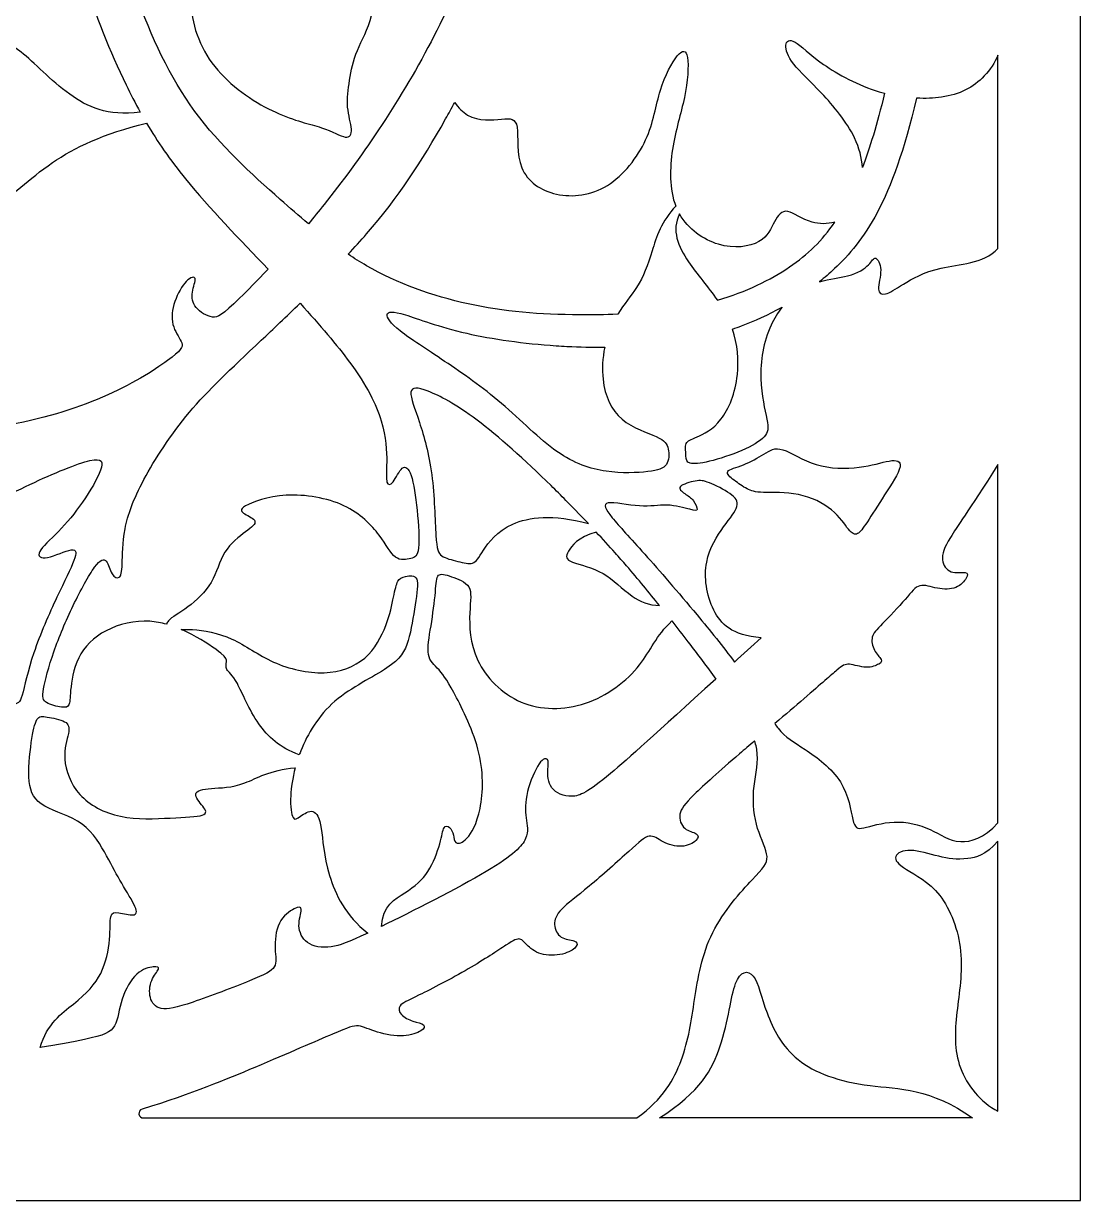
# Model space of a CAD drawing. Header units: millimetres. Extents: x -136 to 133, y -85 to 93.
# Drawn here: x 86.4 to 133.3, y -72.7 to -20.5 of the extents above; entities that cross this region are included whole.
import ezdxf

# ---------------------------------------------------------------- set-up
doc = ezdxf.new("R2010")
doc.units = ezdxf.units.MM
doc.header["$MEASUREMENT"] = 0
doc.layers.add('Default', color=18, linetype='Continuous')

msp = doc.modelspace()

# ---------------------------------------------------------------- linework, layer by layer
at = {"layer": 'Default', "color": 5}
for p, q in [((133.333, -72.744), (133.333, 92.785)), ((129.668, -30.456), (129.668, -21.857)), ((129.668, -55.963), (129.668, -40.048)), ((111.481, -42.663), (110.473, -41.643)), ((111.818, -43.048), (111.811, -43.05)), ((129.668, -68.778), (129.668, -56.775)), ((91.699, -69.079), (113.623, -69.079)), ((128.534, -69.079), (114.63, -69.079)), ((-136.318, -72.744), (133.333, -72.744))]:
    msp.add_line(p, q, dxfattribs=at)
msp.add_arc((91.699, -68.88), 0.199, 107.2598, 270, dxfattribs=at)
for points, knots in [([(92.54, -9.226), (92.872, -9.581), (93.962, -10.632), (95.765, -12.149), (96.446, -14.018), (96.097, -15.126), (94.466, -16.314), (93.436, -19.622), (94.703, -22.711), (97.744, -24.659), (99.772, -25.039), (100.801, -25.673), (101.039, -25.245), (100.69, -24.184), (100.84, -22.994), (101.106, -21.657), (101.969, -20.256), (102.036, -17.88), (100.801, -15.71), (98.235, -14.824), (97.047, -14.833), (96.799, -14.655), (96.835, -13.769), (96.608, -12.82), (96.267, -12.33), (96.707, -12.288), (98.749, -12.678), (99.544, -13.479), (101.159, -14.839), (103.657, -14.979), (104.839, -14.439), (105.187, -14.17)], [311.013109, 311.013109, 311.013109, 311.013109, 312.292911, 315.101549, 317.910187, 320.718826, 323.527464, 326.336102, 329.144741, 331.953379, 334.762017, 337.570656, 340.379294, 343.187932, 345.996571, 348.805209, 351.613847, 354.422486, 357.231124, 360.039763, 362.848401, 365.657039, 368.465678, 371.274316, 374.082954, 376.891593, 379.700231, 382.508869, 385.317508, 388.126146, 389.592136, 389.592136, 389.592136, 389.592136]), ([(99.029, -29.351), (98.618, -29.005), (96.958, -27.545), (93.71, -24.628), (91.193, -19.232), (90.168, -14.886), (89.75, -12.541), (89.68, -12.121)], [298.723508, 298.723508, 298.723508, 298.723508, 299.650987, 302.459626, 305.268264, 308.076902, 308.695571, 308.695571, 308.695571, 308.695571]), ([(88.002, -13.526), (88.276, -15.172), (88.94, -18.558), (90.403, -22.175), (91.337, -23.991), (91.557, -24.387)], [58.169433, 58.169433, 58.169433, 58.169433, 59.977583, 61.924537, 62.480113, 62.480113, 62.480113, 62.480113]), ([(106.387, -17.082), (105.818, -18.526), (103.872, -22.803), (101.032, -26.908), (99.259, -29.076), (99.029, -29.351)], [294.032496, 294.032496, 294.032496, 294.032496, 295.4226, 298.285557, 298.723508, 298.723508, 298.723508, 298.723508]), ([(91.557, -24.387), (90.095, -24.582), (88.214, -23.693), (86.138, -21.389), (84.733, -21.011), (83.887, -20.976), (84.679, -20.525), (85.183, -20.345), (84.607, -19.679), (81.737, -18.979), (78.334, -19.9), (77.325, -21.213), (76.659, -21.46), (74.538, -20.224)], [27.647876, 27.647876, 27.647876, 27.647876, 29.592201, 31.736709, 33.881217, 36.025725, 38.170233, 40.314741, 42.459249, 44.603758, 46.748266, 48.892774, 50.917117, 50.917117, 50.917117, 50.917117]), ([(123.647, -26.85), (123.617, -26.426), (123.333, -25.275), (121.752, -23.391), (120.422, -22.202), (120.126, -21.323), (120.527, -21.03), (121.666, -22.223), (123.517, -23.243), (124.55, -23.53), (124.629, -23.551)], [-149.131421, -149.131421, -149.131421, -149.131421, -147.767889, -145.593483, -143.419078, -141.244672, -139.070267, -136.895862, -134.721456, -134.541289, -134.541289, -134.541289, -134.541289]), ([(105.532, -23.957), (105.692, -24.201), (106.349, -24.845), (107.799, -24.664), (108.458, -24.664), (108.165, -27.058), (109.939, -28.286), (112.422, -27.993), (114.272, -25.606), (114.565, -23.321), (115.493, -21.611), (115.981, -21.611), (115.835, -23.736), (115.107, -25.854), (115.059, -27.815), (115.355, -28.572)], [134.970979, 134.970979, 134.970979, 134.970979, 135.90443, 138.078835, 140.25324, 142.427646, 144.602051, 146.776457, 148.950862, 151.125267, 153.299673, 155.474078, 157.648484, 159.822889, 161.856706, 161.856706, 161.856706, 161.856706]), ([(129.668, -21.857), (129.528, -22.192), (128.885, -23.143), (127.71, -23.739), (126.443, -23.79), (126.052, -23.77)], [313.657837, 313.657837, 313.657837, 313.657837, 314.768928, 316.943333, 317.857052, 317.857052, 317.857052, 317.857052]), ([(100.798, -30.705), (101.082, -30.401), (102.858, -28.434), (104.157, -26.454), (105.396, -24.207), (105.532, -23.957)], [171.991982, 171.991982, 171.991982, 171.991982, 172.47045, 175.090939, 175.412077, 175.412077, 175.412077, 175.412077]), ([(126.052, -23.77), (124.955, -28.416), (123.504, -30.404), (121.962, -31.745), (121.738, -31.927)], [290.563515, 290.563515, 290.563515, 290.563515, 291.521745, 291.683709, 291.683709, 291.683709, 291.683709]), ([(78.856, -29.163), (79.019, -29.24), (79.475, -29.394), (79.564, -29.15), (79.427, -28.369), (80.071, -28.424), (81.755, -29.287), (85.157, -28.947), (87.241, -26.638), (89.919, -25.348), (91.84, -24.881)], [399.663651, 399.663651, 399.663651, 399.663651, 400.525093, 402.543073, 404.561053, 406.579033, 408.597013, 410.614993, 412.632973, 414.482297, 414.482297, 414.482297, 414.482297]), ([(91.84, -24.881), (92.323, -25.7), (93.71, -27.717), (95.999, -30.065), (97.239, -31.366)], [414.482297, 414.482297, 414.482297, 414.482297, 415.641826, 417.390875, 417.390875, 417.390875, 417.390875]), ([(115.355, -28.572), (114.719, -29.211), (114.235, -30.774), (113.824, -32.02), (113.051, -32.924), (112.772, -33.371)], [161.856706, 161.856706, 161.856706, 161.856706, 162.931059, 164.097725, 164.938136, 164.938136, 164.938136, 164.938136]), ([(122.415, -29.278), (122.087, -29.373), (121.189, -29.355), (120.231, -28.541), (119.723, -29.191), (119.317, -30.268), (117.331, -30.573), (115.905, -29.592), (115.516, -28.911)], [84.51727, 84.51727, 84.51727, 84.51727, 85.975082, 88.149488, 90.323893, 92.498299, 94.672704, 96.671607, 96.671607, 96.671607, 96.671607]), ([(115.516, -28.911), (115.156, -29.654), (115.676, -30.896), (116.792, -32.155), (117.202, -32.744)], [77.367902, 77.367902, 77.367902, 77.367902, 78.754536, 79.862531, 79.862531, 79.862531, 79.862531]), ([(117.202, -32.744), (118.488, -32.373), (120.585, -31.328), (121.851, -30.107), (122.415, -29.278)], [79.862531, 79.862531, 79.862531, 79.862531, 82.223511, 84.51727, 84.51727, 84.51727, 84.51727]), ([(112.772, -33.371), (112.206, -33.394), (109.812, -33.427), (106.11, -33.123), (102.662, -31.889), (101.062, -30.883), (100.798, -30.705)], [164.938136, 164.938136, 164.938136, 164.938136, 165.80542, 168.614059, 171.422697, 171.991982, 171.991982, 171.991982, 171.991982]), ([(121.738, -31.927), (122.191, -31.797), (123.288, -31.675), (124.014, -31.148), (124.205, -30.706), (124.573, -31.324), (124.249, -32.399), (124.603, -32.576), (125.339, -32.105), (126.855, -31.192), (129.019, -31.118), (129.668, -30.456)], [291.683709, 291.683709, 291.683709, 291.683709, 292.741074, 294.280789, 295.820505, 297.36022, 298.899935, 300.439651, 301.979366, 303.519081, 305.058797, 305.058797, 305.058797, 305.058797]), ([(97.239, -31.366), (96.739, -31.897), (95.271, -33.362), (94.826, -33.64), (93.904, -33.102), (93.804, -32.395), (94.135, -31.642), (93.62, -31.757), (93.02, -32.795), (92.89, -33.871), (93.481, -34.639), (93.443, -35.023), (90.573, -36.924), (86.312, -38.369), (80.551, -38.97), (76.192, -38.378), (75.183, -37.611), (74.924, -37.909), (75.279, -38.798), (75.738, -39.299), (76.278, -39.588), (76.028, -39.946), (74.686, -40.689), (74.11, -41.06)], [417.390875, 417.390875, 417.390875, 417.390875, 418.571191, 421.434147, 424.297104, 427.160061, 430.023018, 432.885975, 435.748932, 438.611888, 441.474845, 444.337802, 447.200759, 450.063716, 452.926672, 455.789629, 458.652586, 461.515543, 464.3785, 467.241456, 470.104413, 472.96737, 474.846387, 474.846387, 474.846387, 474.846387]), ([(92.733, -47.144), (92.489, -47.076), (91.583, -46.908), (89.898, -47.301), (88.657, -48.56), (88.425, -50.272), (88.443, -50.802), (88.152, -50.871), (87.27, -50.657), (87.159, -50.254), (87.655, -48.414), (88.551, -46.286), (89.632, -44.297), (90.102, -44.188), (90.266, -45.007), (90.67, -45.171), (90.779, -44.658), (90.757, -42.965), (91.49, -40.921), (93.621, -37.618), (95.89, -35.518), (98.051, -33.471), (98.657, -32.881)], [280.201391, 280.201391, 280.201391, 280.201391, 281.205411, 283.825901, 286.44639, 289.066879, 291.687368, 294.307858, 296.928347, 299.548836, 302.169326, 304.789815, 307.410304, 310.030794, 312.651283, 315.271772, 317.892262, 320.512751, 323.13324, 325.753729, 328.374219, 329.356533, 329.356533, 329.356533, 329.356533]), ([(98.657, -32.881), (99.549, -33.858), (101.313, -35.93), (102.468, -38.202), (102.532, -40.097), (102.455, -40.974), (102.777, -40.974), (103.202, -40.007), (103.615, -40.29), (103.886, -42.031), (104.002, -44.068), (103.654, -44.223), (102.85, -44.371), (102.326, -43.259), (100.852, -41.698), (97.892, -41.199), (95.857, -41.973), (96.131, -42.223), (96.856, -42.56), (96.356, -42.947), (95.17, -43.846), (94.858, -45.345), (93.641, -46.469), (92.847, -46.879), (92.741, -47.096), (92.733, -47.144)], [329.356533, 329.356533, 329.356533, 329.356533, 330.79306, 332.740014, 334.686969, 336.633923, 338.580878, 340.527832, 342.474787, 344.421742, 346.368696, 348.315651, 350.262605, 352.20956, 354.156514, 356.103469, 358.050423, 359.997378, 361.944333, 363.891287, 365.838242, 367.785196, 369.732151, 371.679105, 372.294168, 372.294168, 372.294168, 372.294168]), ([(112.193, -34.836), (112.098, -35.313), (112.03, -36.635), (112.781, -38.252), (114.769, -38.819), (115.074, -39.298), (115.048, -40.144), (114.333, -40.388), (112.267, -40.475), (110.131, -39.777), (107.628, -37.21), (105.011, -35.39), (102.831, -34.005), (102.34, -33.264), (102.994, -33.209), (105.618, -34.253), (108.612, -34.672), (110.033, -34.769)], [73.763578, 73.763578, 73.763578, 73.763578, 74.463373, 75.630039, 76.796706, 77.963373, 79.130039, 80.296706, 81.463373, 82.63004, 83.796706, 84.963373, 86.13004, 87.296706, 88.463373, 89.63004, 90.677564, 90.677564, 90.677564, 90.677564]), ([(120.077, -33.054), (119.887, -33.295), (119.295, -34.257), (118.978, -36.345), (119.494, -38.259), (119.45, -38.803), (118.389, -39.437), (116.726, -39.981), (115.842, -40.055), (115.813, -39.716), (115.739, -39.024), (116.152, -38.906), (117.432, -38.288), (118.224, -36.319), (118.102, -34.711), (117.872, -34.028)], [61.990509, 61.990509, 61.990509, 61.990509, 62.589646, 64.129361, 65.669077, 67.208792, 68.748507, 70.288222, 71.827938, 73.367653, 74.907368, 76.447084, 77.986799, 79.526514, 80.722832, 80.722832, 80.722832, 80.722832]), ([(117.872, -34.028), (118.007, -33.983), (118.719, -33.73), (119.466, -33.397), (120.077, -33.054)], [80.7228317, 80.7228317, 80.7228317, 80.7228317, 80.8257809, 81.2657698, 81.2657698, 81.2657698, 81.2657698]), ([(110.033, -34.769), (110.195, -34.78), (110.921, -34.824), (111.64, -34.84), (112.193, -34.836)], [73.2283878, 73.2283878, 73.2283878, 73.2283878, 73.3475296, 73.7635784, 73.7635784, 73.7635784, 73.7635784]), ([(110.473, -41.643), (110.252, -41.42), (108.861, -40.032), (106.307, -37.745), (104.111, -36.6), (103.364, -36.6), (103.952, -38.032), (104.605, -40.323), (104.684, -43.67), (104.843, -44.148), (105.686, -44.354), (106.402, -44.545), (106.673, -44.02), (107.749, -42.517), (109.869, -42.243), (111.481, -42.663)], [1203.094077, 1203.094077, 1203.094077, 1203.094077, 1203.551262, 1205.970181, 1208.389101, 1210.80802, 1213.22694, 1215.645859, 1218.064779, 1220.483698, 1222.902618, 1225.321537, 1227.740457, 1230.159376, 1232.540821, 1232.540821, 1232.540821, 1232.540821]), ([(69.723, -47.56), (70.517, -47.321), (73.007, -46.598), (77.937, -45.059), (79.308, -44.699), (79.651, -45.032), (80.147, -45.619), (80.887, -45.736), (81.23, -45.42), (80.896, -45.375), (80.671, -44.924), (80.598, -44.265), (80.869, -43.932), (83.473, -42.561), (86.666, -40.866), (89.816, -39.563), (89.989, -40.106), (89.012, -41.779), (87.926, -43.082), (86.84, -44.016), (87.274, -44.342), (88.73, -43.647), (88.751, -44.125), (87.926, -45.754), (86.691, -48.52), (86.285, -50.636), (86.033, -50.691), (84.882, -50.779), (84.663, -50.526), (84.019, -49.103), (82.714, -48.074), (80.513, -47.595), (80.204, -47.118), (80.24, -46.476), (80.008, -46.476), (79.563, -47.186), (79.542, -47.685), (79.241, -47.808), (77.958, -48.182), (77.318, -49.118), (76.642, -49.401)], [307.427158, 307.427158, 307.427158, 307.427158, 308.405132, 309.979047, 311.552962, 313.126876, 314.700791, 316.274705, 317.84862, 319.422534, 320.996449, 322.570363, 324.144278, 325.718193, 327.292107, 328.866022, 330.439936, 332.013851, 333.587765, 335.16168, 336.735594, 338.309509, 339.883423, 341.457338, 343.031253, 344.605167, 346.179082, 347.752996, 349.326911, 350.900825, 352.47474, 354.048654, 355.622569, 357.196484, 358.770398, 360.344313, 361.918227, 363.492142, 365.066056, 366.122142, 366.122142, 366.122142, 366.122142]), ([(129.668, -40.048), (128.308, -42.182), (127.373, -43.462), (127.077, -44.315), (127.521, -44.939), (128.341, -44.775), (128.341, -45.054), (127.865, -45.596), (126.962, -45.596), (126.142, -45.267), (125.682, -45.924), (124.392, -47.271), (123.994, -47.669), (124.131, -48.328), (124.563, -48.748), (124.449, -48.896), (123.858, -49.146), (122.972, -48.839), (122.665, -49.032), (121.635, -49.95), (120.22, -51.157), (119.748, -51.56)], [1343.866662, 1343.866662, 1343.866662, 1343.866662, 1345.101225, 1346.335788, 1347.570351, 1348.804914, 1350.039477, 1351.27404, 1352.508603, 1353.743166, 1354.977729, 1356.212292, 1357.446855, 1358.681418, 1359.915981, 1361.150544, 1362.385107, 1363.61967, 1364.854233, 1366.088797, 1366.672272, 1366.672272, 1366.672272, 1366.672272]), ([(119.151, -47.741), (117.847, -47.642), (116.792, -46.555), (116.505, -44.251), (117.528, -42.702), (118.252, -41.846), (117.897, -41.359), (116.712, -40.766), (116.316, -40.727), (115.329, -41.017), (115.75, -41.346), (116.172, -41.609), (116.369, -42.136), (116.145, -42.083), (114.934, -41.754), (113.88, -42.004), (111.971, -41.557), (112.353, -42.268), (113.801, -43.822), (116.007, -46.343), (117.457, -48.146), (117.962, -48.822)], [90.41856, 90.41856, 90.41856, 90.41856, 91.867645, 93.480694, 95.093744, 96.706793, 98.319843, 99.932892, 101.545942, 103.158991, 104.772041, 106.38509, 107.998139, 109.611189, 111.224238, 112.837288, 114.450337, 116.063387, 117.676436, 119.289486, 120.379702, 120.379702, 120.379702, 120.379702]), ([(111.811, -43.05), (111.007, -43.28), (110.433, -44.031), (110.485, -44.376), (112.228, -44.741), (113.243, -45.901), (114.165, -46.313), (114.632, -46.308)], [37.364553, 37.364553, 37.364553, 37.364553, 38.843574, 40.322595, 41.801616, 43.280638, 44.431559, 44.431559, 44.431559, 44.431559]), ([(114.632, -46.308), (114.169, -45.73), (113.538, -44.967), (112.832, -44.166), (112.661, -43.974)], [35.090421, 35.090421, 35.090421, 35.090421, 36.345535, 36.736355, 36.736355, 36.736355, 36.736355]), ([(93.378, -47.375), (93.519, -47.369), (94.1, -47.356), (95.679, -47.643), (97.346, -48.945), (99.836, -49.509), (101.692, -48.804), (102.573, -47.136), (102.831, -45.833), (102.984, -45.14), (103.278, -45.022), (104.006, -44.905), (103.771, -46.185), (103.522, -48.005), (102.911, -49.029), (99.962, -50.383), (98.954, -52.074), (98.646, -52.885), (98.625, -52.942)], [149.221828, 149.221828, 149.221828, 149.221828, 150.008044, 151.954999, 153.901953, 155.848908, 157.795862, 159.742817, 161.689771, 163.636726, 165.583681, 167.530635, 169.47759, 171.424544, 173.371499, 175.318453, 177.265408, 177.414489, 177.414489, 177.414489, 177.414489]), ([(102.282, -60.568), (102.331, -59.638), (103.471, -59.041), (104.413, -58.225), (104.934, -56.78), (105.022, -56.063), (105.317, -56.112), (105.513, -56.505), (105.494, -56.918), (105.956, -56.878), (106.677, -55.865), (106.93, -53.097), (105.481, -50.068), (104.831, -49.083), (104.213, -48.65), (104.485, -47.265), (104.708, -45.557), (104.708, -44.815), (105.314, -45), (106.366, -45.372), (106.155, -46.423), (106.217, -48.774), (108.32, -50.964), (111.413, -50.976), (113.935, -49.122), (114.476, -47.649), (115.178, -46.998)], [251.142861, 251.142861, 251.142861, 251.142861, 252.632526, 254.229642, 255.826757, 257.423873, 259.020988, 260.618104, 262.215219, 263.812335, 265.409451, 267.006566, 268.603682, 270.200797, 271.797913, 273.395028, 274.992144, 276.58926, 278.186375, 279.783491, 281.380606, 282.977722, 284.574838, 286.171953, 287.769069, 289.135543, 289.135543, 289.135543, 289.135543]), ([(115.178, -46.998), (115.417, -47.304), (116.074, -48.158), (116.741, -49.044), (117.131, -49.577)], [289.135543, 289.135543, 289.135543, 289.135543, 289.799445, 290.98008, 290.98008, 290.98008, 290.98008]), ([(98.625, -52.942), (97.753, -52.633), (96.618, -51.551), (95.817, -49.466), (95.311, -49.167), (95.411, -48.781), (95.386, -48.565), (94.274, -47.801), (93.538, -47.444), (93.378, -47.375)], [133.149275, 133.149275, 133.149275, 133.149275, 135.416131, 138.03662, 140.657109, 143.277599, 145.898088, 148.518577, 149.221828, 149.221828, 149.221828, 149.221828]), ([(117.131, -49.577), (114.445, -52.02), (111.724, -54.484), (110.739, -54.945), (109.662, -54.498), (109.662, -53.503), (109.728, -53.089), (109.331, -53.089), (108.651, -54.647), (108.668, -55.807), (108.9, -56.602), (107.79, -57.795), (103.584, -59.931), (102.282, -60.568)], [290.98008, 290.98008, 290.98008, 290.98008, 292.648748, 294.774231, 296.899714, 299.025197, 301.15068, 303.276163, 305.401646, 307.52713, 309.652613, 311.778096, 313.901714, 313.901714, 313.901714, 313.901714]), ([(87.115, -65.946), (87.414, -64.889), (88.879, -63.87), (89.929, -62.732), (90.264, -61.059), (90.17, -59.962), (90.531, -59.922), (91.361, -60.15), (91.468, -59.829), (90.705, -58.638), (90.13, -57.541), (89.166, -55.829), (87.053, -55.295), (86.491, -54.305), (86.718, -52.227), (86.946, -51.196), (87.32, -51.25), (88.35, -51.424), (88.457, -51.892), (88.029, -53.029), (88.658, -54.835), (90.598, -55.866), (93.033, -55.745), (94.612, -55.678), (94.411, -55.277), (93.782, -54.608), (94.612, -54.394), (96.041, -54.429), (97.31, -53.62), (98.445, -53.52)], [370.21482, 370.21482, 370.21482, 370.21482, 371.41897, 372.858516, 374.298062, 375.737608, 377.177154, 378.6167, 380.056245, 381.495791, 382.935337, 384.374883, 385.814429, 387.253975, 388.693521, 390.133067, 391.572613, 393.012159, 394.451705, 395.891251, 397.330797, 398.770343, 400.209889, 401.649435, 403.088981, 404.528527, 405.968073, 407.407619, 408.646626, 408.646626, 408.646626, 408.646626]), ([(119.748, -51.56), (119.798, -51.634), (120.187, -52.171), (120.936, -52.541), (122.963, -54.05), (123.21, -56.142), (123.51, -56.306), (125.015, -55.773), (126.766, -56.183), (127.757, -57.007), (129.041, -56.667), (129.668, -55.963)], [1315.096904, 1315.096904, 1315.096904, 1315.096904, 1315.331604, 1316.944653, 1318.557703, 1320.170752, 1321.783802, 1323.396851, 1325.0099, 1326.62295, 1327.951605, 1327.951605, 1327.951605, 1327.951605]), ([(118.855, -52.325), (118.625, -52.522), (117.43, -53.549), (115.925, -54.888), (115.405, -55.575), (115.683, -56.318), (116.37, -56.411), (116.37, -56.745), (115.646, -57.116), (114.718, -56.838), (114.198, -56.373), (113.511, -57.023), (111.351, -58.955), (110.127, -59.844), (109.871, -60.485), (110.197, -61.146), (110.937, -61.176), (111.035, -61.422), (110.522, -61.817), (109.407, -61.916), (108.716, -61.422), (108.45, -61.028), (108.026, -61.245), (106.279, -62.429), (103.623, -63.799), (102.972, -64.059), (103.089, -64.516), (103.676, -64.803), (104.26, -64.914), (104.145, -65.194), (103.332, -65.519), (102.02, -65.298), (101.211, -64.881), (100.625, -65.129), (97.101, -66.645), (93.907, -67.986), (91.64, -68.69)], [292.505011, 292.505011, 292.505011, 292.505011, 292.790285, 294.024849, 295.259412, 296.493975, 297.728538, 298.963101, 300.197664, 301.432227, 302.66679, 303.901353, 305.135916, 306.370479, 307.605042, 308.839605, 310.074168, 311.308731, 312.543294, 313.777857, 315.01242, 316.246983, 317.481546, 318.716109, 319.950672, 321.185235, 322.419798, 323.654361, 324.888924, 326.123487, 327.35805, 328.592613, 329.827176, 331.061739, 332.296302, 333.342791, 333.342791, 333.342791, 333.342791]), ([(113.623, -69.079), (114.797, -68.241), (115.829, -66.354), (116.153, -63.928), (116.69, -60.74), (119.038, -58.17), (119.625, -57.583), (118.904, -56.291), (118.703, -54.529), (119.062, -53.225), (118.926, -52.532), (118.855, -52.325)], [355.831166, 355.831166, 355.831166, 355.831166, 357.989109, 360.408029, 362.826948, 365.245868, 367.664787, 370.083707, 372.502626, 374.921546, 375.840709, 375.840709, 375.840709, 375.840709]), ([(98.445, -53.52), (98.322, -53.984), (98.18, -55.045), (98.326, -55.943), (98.619, -55.709), (99.281, -55.271), (99.642, -55.972), (99.729, -58.096), (100.677, -60.1), (101.668, -60.865)], [408.646626, 408.646626, 408.646626, 408.646626, 409.929792, 411.876747, 413.823701, 415.770656, 417.717611, 419.664565, 421.476152, 421.476152, 421.476152, 421.476152]), ([(129.668, -56.775), (129.104, -57.416), (128.111, -57.651), (127.087, -57.502), (125.679, -57.05), (124.926, -57.433), (125.364, -57.98), (127.21, -58.869), (128.268, -61.683), (127.778, -64.427), (127.68, -66.877), (128.896, -68.386), (129.668, -68.778)], [95.668581, 95.668581, 95.668581, 95.668581, 97.160725, 99.184838, 101.208951, 103.233063, 105.257176, 107.281288, 109.305401, 111.329514, 113.353626, 115.377739, 115.377739, 115.377739, 115.377739]), ([(101.668, -60.865), (100.807, -61.274), (99.919, -61.602), (98.874, -61.383), (98.493, -60.555), (98.824, -59.677), (98.493, -59.677), (97.614, -60.306), (97.498, -61.665), (97.697, -62.411), (96.803, -62.858), (93.561, -64.089), (92.37, -64.363), (91.919, -63.767), (92, -62.914), (92.483, -62.399), (92.241, -62.318), (91.388, -62.512), (90.653, -63.775), (90.538, -65.157), (89.796, -65.474), (87.866, -65.829), (87.115, -65.946)], [421.476152, 421.476152, 421.476152, 421.476152, 423.230942, 425.356425, 427.481908, 429.607391, 431.732874, 433.858357, 435.98384, 438.109323, 440.234806, 442.360289, 444.485772, 446.611255, 448.736738, 450.862221, 452.987704, 455.113187, 457.238671, 459.364154, 461.489637, 462.709676, 462.709676, 462.709676, 462.709676]), ([(114.63, -69.079), (116.458, -67.922), (117.632, -65.611), (117.885, -62.6), (118.9, -62.434), (119.273, -64.339), (120.453, -66.68), (123.547, -67.818), (126.713, -67.765), (128.534, -69.079)], [113.704897, 113.704897, 113.704897, 113.704897, 116.592125, 120.138126, 123.684127, 127.230128, 130.776129, 134.32213, 137.483211, 137.483211, 137.483211, 137.483211])]:
    msp.add_open_spline(points, degree=3, knots=knots, dxfattribs=at)
for points in [[(124.629, -23.551), (124.29, -24.949), (123.968, -26.006), (123.647, -26.85)], [(117.946, -40.747), (118.132, -40.889), (118.543, -41.169), (119.028, -41.327), (120.839, -41.235), (122.439, -42.022), (123.069, -43.071), (123.423, -43.229), (123.79, -42.717), (124.604, -41.432), (125.587, -39.923), (124.945, -39.792), (123.633, -40.251), (121.494, -40.225), (119.96, -39.136), (119.33, -39.556), (118.346, -40.12), (117.428, -40.316), (117.76, -40.605), (117.946, -40.747)], [(112.661, -43.974), (112.388, -43.668), (112.106, -43.358), (111.818, -43.048)], [(117.962, -48.822), (118.333, -48.484), (118.728, -48.125), (119.151, -47.741)]]:
    msp.add_open_spline(points, degree=3, dxfattribs=at)

doc.saveas('drawing.dxf')
